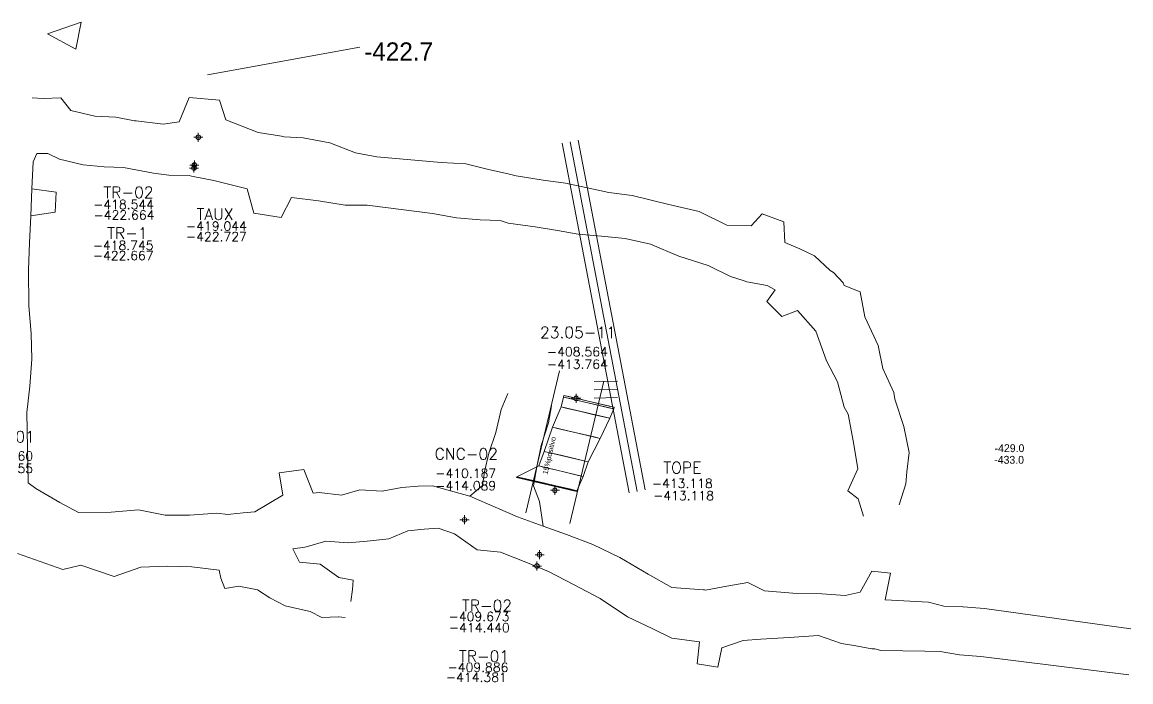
# Model space of a CAD drawing. Extents: x -47776 to 11079, y 0 to 10209.
# Drawn here: x 10957.4 to 11079.4, y 9720.6 to 9793.2 of the extents above; entities that cross this region are included whole.
import ezdxf
from ezdxf.enums import TextEntityAlignment as Align

# ---------------------------------------------------------------- set-up
doc = ezdxf.new("R2010")
doc.units = 0
doc.header["$MEASUREMENT"] = 0
doc.header["$PDMODE"] = 34
doc.header["$PDSIZE"] = 0.5
for name, color, linetype in [('abajo', 7, 'Continuous'), ('arriba', 7, 'Continuous'), ('F-480-7599-E-SCR', 5, 'Continuous'), ('nom_dib', 7, 'Continuous'), ('R-480-7606-E-SCR', 240, 'Continuous'), ('sec', 7, 'Continuous')]:
    doc.layers.add(name, color=color, linetype=linetype)
doc.styles.add('ROMAND', font='ROMAND.SHX')
doc.styles.add('ROMANS', font='ROMANS.SHX', dxfattribs={"width": 2.5})

# ---------------------------------------------------------------- blocks, each defined once
blk = doc.blocks.new('F2')
at = {"lineweight": 0}
blk.add_point((0, 0), dxfattribs=at)
at = {"lineweight": 0, "style": 'ROMAND'}
for tag, height, p in [('NOMBRE', 1.25, (0.2, 6.62)), ('CIELO', 1, (0.14, 4.62)), ('PISO', 1, (0.14, 3.25))]:
    blk.add_attdef(tag, text='', height=height, dxfattribs=at).set_placement(p, align=Align.CENTER)
at = {"lineweight": 0, "style": 'ROMANS', "flags": 1}
for tag, p in [('MINA', (-0.07, -3.26)), ('LOCALIZACION', (-0.07, -4.93)), ('ESTRUCTURA', (-0.07, -6.62)), ('NIVEL', (-0.07, -8.29)), ('OBRA', (-0.07, -10.12)), ('FECHA', (-0.07, -11.79)), ('ATRAS', (-0.07, -13.48)), ('TOPOGRAFO', (2.67, -15.3))]:
    blk.add_attdef(tag, text='', height=1.25, dxfattribs=at).set_placement(p, align=Align.CENTER)

msp = doc.modelspace()

# ---------------------------------------------------------------- linework, layer by layer
at = {"color": 4, "linetype": 'Continuous', "lineweight": 0, "flags": 128}
msp.add_lwpolyline([(10963.86, 9793.2), (10960.13, 9791.92), (10963.27, 9790.23)], close=True, dxfattribs=at)
at = {"color": 6, "linetype": 'Continuous', "lineweight": 0, "elevation": -420.24, "flags": 128}
msp.add_lwpolyline([(10977.77, 9787.4), (10994.51, 9790.45)], dxfattribs=at)
at = {"color": 5, "linetype": 'Continuous', "lineweight": 0, "flags": 128}
for points in [[(11025.92, 9741.72), (11018.55, 9780.21)], [(11024.16, 9741.38), (11016.79, 9779.87)]]:
    msp.add_lwpolyline(points, dxfattribs=at)
at = {"color": 5, "linetype": 'Continuous', "lineweight": 0, "elevation": -429.88, "flags": 128}
msp.add_lwpolyline([(11025.04, 9741.55), (11017.67, 9780.04)], dxfattribs=at)
at = {"color": 3, "linetype": 'Continuous', "lineweight": 0, "flags": 128}
for points in [[(11012.78, 9739.19), (11016.51, 9754.84)], [(11017.64, 9738.03), (11021.37, 9753.68)], [(11020.3, 9753.63), (11022.87, 9753.67)], [(11020.32, 9751.83), (11022.89, 9751.87)]]:
    msp.add_lwpolyline(points, dxfattribs=at)
at = {"color": 1, "linetype": 'Continuous', "lineweight": 0, "elevation": -413.02, "flags": 128}
msp.add_lwpolyline([(11020.31, 9752.73), (11022.88, 9752.77)], dxfattribs=at)
at = {"layer": 'abajo', "color": 5, "linetype": 'Continuous', "lineweight": 0}
for points in [[(11010.8, 9752.34, -423.75), (11010.09, 9750.57, -423.79), (11009.48, 9748.04, -423.85), (11008.72, 9745.76, -423.91), (11008.25, 9743.71, -423.86), (11008.03, 9742.21, -423.89), (11006.61, 9741.03, -423.91)], [(11015.61, 9750.97, -423.75), (11015.29, 9749.09, -423.79), (11014.48, 9746.62, -423.85), (11014.01, 9744.25, -423.91), (11013.63, 9742.18, -423.86), (11014.28, 9740.44, -423.89), (11014.7, 9737.71, -424)], [(11031.91, 9725.01, -424.12), (11028.85, 9725.41, -424.38)]]:
    msp.add_polyline3d(points, dxfattribs=at)
at = {"layer": 'abajo', "color": 4, "linetype": 'Continuous', "lineweight": 0}
for points in [[(11016.97, 9752.12, -413.76), (11016.92, 9751.93, -413.77), (11016.67, 9750.86, -413.91), (11015.73, 9748.61, -414.29), (11014.8, 9745.96, -414.18), (11014.22, 9744.35, -414.23), (11011.79, 9743.17, -414.39), (11011.77, 9743.08, -414.39)], [(11022.52, 9750.82, -413.76), (11022.47, 9750.63, -413.77), (11022.03, 9749.6, -413.91), (11020.99, 9747.38, -414.29), (11019.67, 9744.82, -414.18), (11019.09, 9743.21, -414.23), (11018.41, 9741.62, -414.39), (11018.39, 9741.53, -414.39)]]:
    msp.add_polyline3d(points, dxfattribs=at)
at = {"layer": 'arriba', "color": 5, "linetype": 'Continuous', "lineweight": 0}
for points in [[(11010.8, 9752.34, -419.15), (11010.09, 9750.57, -418.99), (11009.48, 9748.04, -419.35), (11008.72, 9745.76, -419.51), (11008.25, 9743.71, -419.56), (11008.03, 9742.21, -419.79), (11006.61, 9741.03, -420.21)], [(11015.61, 9750.97, -419.15), (11015.29, 9749.09, -418.99), (11014.48, 9746.62, -419.35), (11014.01, 9744.25, -419.51), (11013.63, 9742.18, -419.56), (11014.28, 9740.44, -419.79), (11014.7, 9737.71, -420.3)], [(11031.91, 9725.01, -420.12), (11028.85, 9725.41, -420.18)]]:
    msp.add_polyline3d(points, dxfattribs=at)
at = {"layer": 'arriba', "color": 4, "linetype": 'Continuous', "lineweight": 0}
for points in [[(11016.97, 9752.12, -408.56), (11016.92, 9751.93, -408.57), (11016.67, 9750.86, -409.91), (11015.73, 9748.61, -409.99), (11014.8, 9745.96, -410.18), (11014.22, 9744.35, -410.13), (11011.79, 9743.17, -410.29), (11011.77, 9743.08, -410.29)], [(11022.52, 9750.82, -408.56), (11022.47, 9750.63, -408.57), (11022.03, 9749.6, -409.91), (11020.99, 9747.38, -409.99), (11019.67, 9744.82, -410.18), (11019.09, 9743.21, -410.13), (11018.41, 9741.62, -410.29), (11018.39, 9741.53, -410.29)]]:
    msp.add_polyline3d(points, dxfattribs=at)
at = {"layer": 'F-480-7599-E-SCR', "color": 5, "linetype": 'Continuous', "lineweight": 0, "flags": 128}
for points, elevation in [([(10958.42, 9774.86), (10961.09, 9774.49), (10961, 9772.3), (10958.3, 9771.89)], -417.48), ([(10958.42, 9774.86), (10961.09, 9774.49), (10961, 9772.3), (10958.3, 9771.89), (10958.3, 9771.89)], -421.68)]:
    msp.add_lwpolyline(points, dxfattribs=dict(at, elevation=elevation))
at = {"layer": 'F-480-7599-E-SCR', "color": 5, "linetype": 'Continuous', "lineweight": 0}
for points in [[(10957.88, 9750.24, -420.31), (10958.2, 9753.13, -420.31), (10958.43, 9756.1, -420.51), (10958.35, 9758.94, -420.03), (10958.08, 9761.97, -419.22), (10958.05, 9765.95, -418.68), (10958.17, 9768.92, -418.28), (10958.3, 9771.89, -417.88), (10958.42, 9774.86, -417.48), (10958.55, 9777.83, -416.88), (10958.98, 9778.75, -416.67)], [(10957.88, 9750.24, -424.21), (10958.2, 9753.13, -424.21), (10958.43, 9756.1, -424.21), (10958.35, 9758.94, -424.13), (10958.08, 9761.97, -423.72), (10958.05, 9765.95, -423.08), (10958.17, 9768.92, -422.68), (10958.3, 9771.89, -422.18), (10958.42, 9774.86, -421.68), (10958.55, 9777.83, -421.28), (10958.98, 9778.75, -420.87)], [(10958.86, 9741.86, -424.25), (10958.01, 9742.49, -424.18), (10957.88, 9750.24, -424.21)], [(10958.86, 9741.86, -419.43), (10958.01, 9742.49, -419.08), (10957.88, 9750.24, -420.31)], [(10990.03, 9741.42, -420.22), (10990.03, 9741.42, -420.22), (10989.38, 9741.37, -420.15), (10988.35, 9743.98, -419.75), (10985.65, 9743.59, -419.75), (10986.05, 9741.15, -419.55), (10982.97, 9739.31, -419.95)], [(10990.03, 9741.42, -424.02), (10990.03, 9741.42, -424.02), (10989.38, 9741.37, -424.05), (10988.35, 9743.98, -424.15), (10985.65, 9743.59, -424.15), (10986.05, 9741.15, -424.05), (10982.97, 9739.31, -423.95)], [(10958.86, 9741.86, -419.43), (10961.51, 9740.34, -419.75), (10963.56, 9739.23, -419.65), (10967.16, 9739.28, -419.75), (10970.16, 9739.51, -419.75), (10973.08, 9738.93, -419.75), (10975.79, 9738.94, -419.75), (10978.78, 9739.17, -420.15), (10979.99, 9739.02, -419.95), (10980.29, 9739.03, -419.95), (10981.68, 9739.19, -419.65), (10982.97, 9739.31, -419.95)], [(10958.86, 9741.86, -424.25), (10961.51, 9740.34, -424.25), (10963.56, 9739.23, -424.15), (10967.16, 9739.28, -424.05), (10970.16, 9739.51, -424.15), (10973.08, 9738.93, -424.25), (10975.79, 9738.94, -424.15), (10978.78, 9739.17, -424.15), (10979.99, 9739.02, -423.95), (10980.29, 9739.03, -423.95), (10981.68, 9739.19, -423.95), (10982.97, 9739.31, -423.95)], [(11002.51, 9742.15, -420.14), (11000.94, 9742.13, -420.12), (10999.14, 9741.98, -419.91), (10996.98, 9741.58, -420.18), (10994.53, 9741.74, -420.16), (10992.49, 9741.15, -420.14), (10990.03, 9741.42, -420.22)], [(11002.51, 9742.15, -424.14), (11000.94, 9742.13, -424.12), (10999.14, 9741.98, -424.01), (10996.98, 9741.58, -424.08), (10994.53, 9741.74, -424.06), (10992.49, 9741.15, -424.14), (10990.03, 9741.42, -424.02)], [(11032.36, 9730.72, -420.12), (11028.87, 9730.96, -420.34), (11026.26, 9732.44, -420.09), (11023.15, 9734.28, -420.24), (11020.18, 9735.72, -419.99), (11017.26, 9736.8, -420.34), (11014.7, 9737.71, -420.3), (11011.87, 9738.75, -420.55), (11009.67, 9739.7, -420.21), (11006.61, 9741.03, -420.21), (11002.51, 9742.15, -420.14)], [(11032.36, 9730.72, -424.12), (11028.87, 9730.96, -424.04), (11026.26, 9732.44, -424.19), (11023.15, 9734.28, -424.04), (11020.18, 9735.72, -423.99), (11017.26, 9736.8, -423.94), (11014.7, 9737.71, -424), (11011.87, 9738.75, -423.85), (11009.67, 9739.7, -423.91), (11006.61, 9741.03, -423.91), (11002.51, 9742.15, -424.14)], [(11003.13, 9737.52, -420.14), (11001.6, 9737.38, -420.12), (10999.81, 9737.23, -419.91), (10997.71, 9736.33, -420.18), (10995.32, 9736.09, -420.16), (10993.23, 9735.9, -420.14), (10990.78, 9736.07, -420.22)], [(11003.13, 9737.52, -424.14), (11001.6, 9737.38, -424.12), (10999.81, 9737.23, -424.01), (10997.71, 9736.33, -424.08), (10995.32, 9736.09, -424.06), (10993.23, 9735.9, -424.14), (10990.78, 9736.07, -424.02)], [(11028.85, 9725.41, -420.18), (11026.69, 9726.46, -420.34), (11023.99, 9727.76, -420.09), (11020.97, 9729.78, -420.24), (11018.04, 9731.31, -419.99), (11015.3, 9732.75, -420.34), (11012.78, 9733.75, -420.3), (11009.99, 9734.88, -420.55), (11007.44, 9735.11, -420.21), (11004.93, 9736.89, -420.21), (11003.13, 9737.52, -420.14)], [(11028.85, 9725.41, -424.38), (11026.69, 9726.46, -424.04), (11023.99, 9727.76, -424.19), (11020.97, 9729.78, -424.04), (11018.04, 9731.31, -423.99), (11015.3, 9732.75, -423.94), (11012.78, 9733.75, -424), (11009.99, 9734.88, -423.85), (11007.44, 9735.11, -423.91), (11004.93, 9736.89, -423.91), (11003.13, 9737.52, -424.14)], [(10990.78, 9736.07, -420.22), (10990.78, 9736.07, -420.22), (10990.78, 9736.07, -420.22), (10988.75, 9735.47, -419.75), (10988.45, 9735.41, -419.75), (10987.14, 9735.24, -419.95), (10987.14, 9735.24, -419.95)], [(10990.78, 9736.07, -424.02), (10990.78, 9736.07, -424.02), (10990.78, 9736.07, -424.02), (10988.75, 9735.47, -424.15), (10988.45, 9735.41, -424.15), (10987.14, 9735.24, -423.76), (10987.14, 9735.24, -423.76)], [(10993.52, 9729.42, -423.58), (10993.73, 9730.77, -423.58), (10993.8, 9731.79, -423.61), (10992.21, 9732.08, -423.63), (10990.17, 9733.53, -423.69), (10987.88, 9733.76, -423.73), (10987.14, 9735.24, -423.76)], [(10993.52, 9729.42, -418.68), (10993.73, 9730.77, -418.68), (10993.8, 9731.79, -418.91), (10992.21, 9732.08, -419.23), (10990.17, 9733.53, -419.49), (10987.88, 9733.76, -419.73), (10987.14, 9735.24, -419.95)], [(10956.84, 9734.73, -424.09), (10961.83, 9732.95, -424.25), (10963.81, 9733.43, -424.15), (10967.47, 9732.18, -424.05), (10970.42, 9733.21, -424.15), (10973.32, 9733.33, -424.25), (10976.03, 9733.25, -424.15), (10979.05, 9732.88, -424.15), (10979.23, 9732.01, -423.94), (10979.23, 9732.01, -423.94)], [(10956.84, 9734.73, -420.29), (10961.83, 9732.95, -419.75), (10963.81, 9733.43, -419.65), (10967.47, 9732.18, -419.75), (10970.42, 9733.21, -419.75), (10973.32, 9733.33, -419.75), (10976.03, 9733.25, -419.75), (10979.05, 9732.88, -420.15), (10979.23, 9732.01, -419.94), (10979.23, 9732.01, -419.94)], [(11079.38, 9726.41, -419.64), (11063.28, 9728.66, -419.55), (11060.94, 9728.85, -419.82), (11060.89, 9728.85, -419.82), (11058.79, 9728.92, -419.49), (11057.12, 9729.35, -419.34), (11052.33, 9729.63, -419.19), (11052.94, 9732.55, -419.11), (11050.86, 9732.78, -419.12), (11049.58, 9730.45, -419.58), (11047.95, 9730.08, -419.63), (11045.36, 9730.29, -420.11), (11042.16, 9730.34, -419.41), (11039.07, 9730.59, -419.31), (11037.24, 9731.53, -419.57), (11034.9, 9731.12, -419.74), (11032.56, 9730.7, -420.12), (11032.46, 9730.71, -420.12), (11032.36, 9730.72, -420.12)], [(11079.38, 9726.41, -424.14), (11063.28, 9728.66, -424.15), (11060.94, 9728.85, -424.12), (11060.89, 9728.85, -424.12), (11058.79, 9728.92, -423.99), (11057.12, 9729.35, -424.04), (11052.33, 9729.63, -423.89), (11052.94, 9732.55, -423.91), (11050.86, 9732.78, -423.92), (11049.58, 9730.45, -423.98), (11047.95, 9730.08, -424.03), (11045.36, 9730.29, -424.01), (11042.16, 9730.34, -424.01), (11039.07, 9730.59, -424.11), (11037.24, 9731.53, -424.17), (11034.9, 9731.12, -424.14), (11032.56, 9730.7, -424.12), (11032.46, 9730.71, -424.12), (11032.36, 9730.72, -424.12)], [(10992.89, 9727.67, -418.68), (10992.2, 9727.73, -418.68), (10990.32, 9727.66, -418.91), (10989.06, 9728.33, -419.23), (10986.31, 9728.94, -419.49), (10984.6, 9729.85, -419.73), (10983.24, 9730.73, -419.96), (10981.22, 9731.12, -419.9), (10979.68, 9730.85, -419.72), (10979.23, 9732.01, -419.94)], [(10992.9, 9727.67, -423.58), (10992.17, 9727.73, -423.58), (10990.32, 9727.66, -423.61), (10989.06, 9728.33, -423.63), (10986.31, 9728.94, -423.69), (10984.6, 9729.85, -423.73), (10983.24, 9730.73, -423.76), (10981.22, 9731.12, -423.9), (10979.68, 9730.85, -423.92), (10979.23, 9732.01, -423.94)], [(11079.16, 9721.35, -424.14), (11062.86, 9723.38, -424.15), (11060.52, 9723.57, -424.12), (11060.52, 9723.57, -424.12), (11058.39, 9723.94, -423.99), (11056.69, 9723.97, -424.04), (11051.88, 9724.05, -423.89), (11051.19, 9724.21, -423.91), (11050.89, 9724.23, -423.92), (11049.12, 9724.57, -423.98), (11047.53, 9724.8, -424.03), (11045, 9725.7, -424.01), (11041.77, 9725.46, -424.01), (11038.65, 9725.3, -424.11), (11036.73, 9725.15, -424.17), (11034.36, 9724.34, -424.14), (11033.93, 9722.21, -424.12), (11031.64, 9722.58, -424.12), (11031.91, 9725.01, -424.12)], [(11079.16, 9721.35, -419.64), (11062.86, 9723.38, -419.55), (11060.52, 9723.57, -419.82), (11060.52, 9723.57, -419.82), (11058.39, 9723.94, -419.49), (11056.69, 9723.97, -419.34), (11051.88, 9724.05, -419.19), (11051.19, 9724.21, -419.11), (11050.89, 9724.23, -419.12), (11049.12, 9724.57, -419.58), (11047.53, 9724.8, -419.63), (11045, 9725.7, -420.11), (11041.77, 9725.46, -419.41), (11038.65, 9725.3, -419.31), (11036.73, 9725.15, -419.57), (11034.36, 9724.34, -419.74), (11033.93, 9722.21, -420.12), (11031.64, 9722.58, -420.12), (11031.91, 9725.01, -420.12)]]:
    msp.add_polyline3d(points, dxfattribs=at)
at = {"layer": 'R-480-7606-E-SCR', "color": 240, "linetype": 'Continuous', "lineweight": 0}
for points in [[(10969.91, 9782.35, -417.34), (10969.91, 9782.35, -417.34), (10969.71, 9782.35, -417.63), (10967.65, 9782.73, -417.31), (10965.34, 9782.86, -416.86), (10962.72, 9783.47, -416.27), (10961.62, 9784.86, -416.12), (10959.66, 9784.81, -416.52), (10958.46, 9784.88, -416.49)], [(10969.91, 9782.35, -421.94), (10969.91, 9782.35, -421.94), (10969.71, 9782.35, -422.03), (10967.65, 9782.73, -421.91), (10965.34, 9782.86, -421.56), (10962.72, 9783.47, -421.17), (10961.62, 9784.86, -421.02), (10959.66, 9784.81, -420.82), (10958.46, 9784.88, -420.79)], [(11003.48, 9777.75, -420.96), (10996.38, 9778.37, -421.19), (10994.04, 9778.83, -420.33), (10991.21, 9779.9, -420.2), (10988.28, 9780.47, -419.87), (10986.18, 9780.58, -419.34), (10986.18, 9780.58, -419.34), (10985.89, 9780.64, -419.31), (10983.33, 9781.04, -418.82), (10979.76, 9782.45, -418.6), (10979.07, 9784.62, -418.43), (10975.72, 9784.92, -418.4), (10974.65, 9782.23, -418.35), (10972.88, 9781.97, -417.87), (10969.91, 9782.35, -417.34)], [(11003.48, 9777.75, -425.36), (10996.38, 9778.37, -425.09), (10994.04, 9778.83, -424.93), (10991.21, 9779.9, -424.6), (10988.28, 9780.47, -424.27), (10986.18, 9780.58, -424.04), (10986.18, 9780.58, -424.04), (10985.89, 9780.64, -424.01), (10983.33, 9781.04, -423.72), (10979.76, 9782.45, -423.2), (10979.07, 9784.62, -422.73), (10975.72, 9784.92, -422.7), (10974.65, 9782.23, -422.35), (10972.88, 9781.97, -422.17), (10969.91, 9782.35, -421.94)], [(10968.5, 9777.19, -417.63), (10968.5, 9777.19, -417.63), (10968.5, 9777.19, -417.63), (10966.38, 9777.28, -417.31), (10964.08, 9777.51, -416.86), (10961.47, 9778.12, -416.27), (10960.18, 9778.73, -416.12), (10958.98, 9778.75, -416.67), (10958.98, 9778.75, -416.67)], [(10968.5, 9777.19, -422.03), (10968.5, 9777.19, -422.03), (10968.5, 9777.19, -422.03), (10966.38, 9777.28, -421.91), (10964.08, 9777.51, -421.56), (10961.47, 9778.12, -421.17), (10960.18, 9778.73, -421.02), (10958.98, 9778.75, -420.87), (10958.98, 9778.75, -420.87)], [(11011.74, 9776.29, -421.95), (11011.74, 9776.29, -421.95), (11010.83, 9776.5, -421.8), (11008.69, 9776.97, -421.35), (11006.18, 9777.59, -421.46), (11003.48, 9777.75, -420.96)], [(11011.74, 9776.29, -426.45), (11011.74, 9776.29, -426.45), (11010.83, 9776.5, -426.5), (11008.69, 9776.97, -426.55), (11006.18, 9777.59, -425.86), (11003.48, 9777.75, -425.36)], [(11002.53, 9772.13, -420.96), (10995.34, 9773.07, -421.19), (10992.9, 9773.04, -420.33), (10989.96, 9773.52, -420.2), (10986.99, 9773.9, -419.87), (10985.85, 9771.7, -419.34), (10985.85, 9771.7, -419.34), (10982.84, 9772.19, -419.31), (10982.12, 9774.86, -418.82), (10978.45, 9775.78, -418.6), (10976.01, 9776.26, -418.43), (10975.72, 9776.32, -418.4), (10973.49, 9776.34, -418.35), (10971.82, 9776.57, -417.87), (10968.5, 9777.19, -417.63)], [(11002.53, 9772.13, -425.36), (10995.34, 9773.07, -425.09), (10992.9, 9773.04, -424.93), (10989.96, 9773.52, -424.6), (10986.99, 9773.9, -424.27), (10985.85, 9771.7, -424.04), (10985.85, 9771.7, -424.04), (10982.84, 9772.19, -424.01), (10982.12, 9774.86, -423.72), (10978.45, 9775.78, -423.2), (10976.01, 9776.26, -422.73), (10975.72, 9776.32, -422.7), (10973.49, 9776.34, -422.35), (10971.82, 9776.57, -422.17), (10968.5, 9777.19, -422.03)], [(11024.51, 9774.13, -423.95), (11024.51, 9774.13, -423.95), (11021.94, 9774.46, -423.63), (11019.41, 9774.99, -423.41), (11017.16, 9775.47, -423.02), (11014.69, 9775.79, -422.6), (11011.74, 9776.29, -421.95)], [(11024.51, 9774.13, -428.45), (11024.51, 9774.13, -428.45), (11021.94, 9774.46, -428.13), (11019.41, 9774.99, -427.91), (11017.16, 9775.47, -427.42), (11014.69, 9775.79, -427.2), (11011.74, 9776.29, -426.45)], [(11037.6, 9770.77, -425.22), (11037.6, 9770.77, -425.22), (11037.6, 9770.77, -425.22), (11034.91, 9770.85, -424.9), (11031.88, 9772.35, -424.91), (11028.52, 9773.13, -424.82), (11024.51, 9774.13, -423.95), (11024.51, 9774.13, -423.95)], [(11037.6, 9770.77, -429.42), (11037.6, 9770.77, -429.42), (11037.6, 9770.77, -429.42), (11034.91, 9770.85, -429.2), (11031.88, 9772.35, -428.81), (11028.52, 9773.13, -428.42), (11024.51, 9774.13, -428.45), (11024.51, 9774.13, -428.45)], [(11010.86, 9771.06, -421.95), (11010.86, 9771.06, -421.95), (11009.96, 9771.37, -421.8), (11007.75, 9771.44, -421.35), (11005.17, 9771.68, -421.46), (11002.53, 9772.13, -420.96)], [(11010.86, 9771.06, -426.45), (11010.86, 9771.06, -426.45), (11009.96, 9771.37, -426.5), (11007.75, 9771.44, -426.55), (11005.17, 9771.68, -425.86), (11002.53, 9772.13, -425.36)], [(11046.66, 9765.65, -426.28), (11046.66, 9765.65, -426.28), (11046.3, 9765.88, -426.5), (11044.57, 9767.48, -426.64), (11042.94, 9768.26, -426.69), (11041.28, 9768.94, -425.24), (11041.2, 9771.24, -425.18), (11038.8, 9772.11, -425.17), (11037.6, 9770.77, -425.22)], [(11046.66, 9765.65, -430.38), (11046.66, 9765.65, -430.38), (11046.3, 9765.88, -430.5), (11044.57, 9767.48, -430.54), (11042.94, 9768.26, -430.49), (11041.28, 9768.94, -429.64), (11041.2, 9771.24, -429.48), (11038.8, 9772.11, -429.47), (11037.6, 9770.77, -429.42)], [(11023.71, 9769.4, -423.95), (11023.71, 9769.4, -423.95), (11021.13, 9769.63, -423.63), (11018.54, 9769.86, -423.41), (11016.28, 9770.25, -423.02), (11013.82, 9770.66, -422.6), (11010.86, 9771.06, -421.95)], [(11023.71, 9769.4, -428.45), (11023.71, 9769.4, -428.45), (11021.13, 9769.63, -428.13), (11018.54, 9769.86, -427.91), (11016.28, 9770.25, -427.42), (11013.82, 9770.66, -427.2), (11010.86, 9771.06, -426.45)], [(11035.32, 9765.22, -425.22), (11035.32, 9765.22, -425.22), (11035.32, 9765.22, -425.22), (11032.87, 9766.4, -424.9), (11029.63, 9767.45, -424.91), (11026.52, 9768.77, -424.82), (11023.71, 9769.4, -423.95), (11023.71, 9769.4, -423.95)], [(11035.32, 9765.22, -429.42), (11035.32, 9765.22, -429.42), (11035.32, 9765.22, -429.42), (11032.87, 9766.4, -429.2), (11029.63, 9767.45, -428.81), (11026.52, 9768.77, -428.42), (11023.71, 9769.4, -428.45), (11023.71, 9769.4, -428.45)], [(11053.3, 9752.45, -428.32), (11053.3, 9752.45, -428.32), (11053.3, 9752.45, -428.32), (11052.1, 9755.08, -427.5), (11051.56, 9757.6, -427.12), (11050.09, 9760.78, -426.71), (11049.59, 9763.52, -426.6), (11047.81, 9764.23, -426.53), (11047.73, 9764.52, -426.48), (11046.66, 9765.65, -426.28)], [(11053.3, 9752.45, -432.22), (11053.3, 9752.45, -432.22), (11053.3, 9752.45, -432.22), (11052.1, 9755.08, -431.9), (11051.56, 9757.6, -431.52), (11050.09, 9760.78, -431.11), (11049.59, 9763.52, -430.6), (11047.81, 9764.23, -430.53), (11047.73, 9764.52, -430.48), (11046.66, 9765.65, -430.38)], [(11040.24, 9763.74, -426.28), (11040.24, 9763.74, -426.28), (11040.24, 9763.74, -426.28), (11040.24, 9763.74, -426.28), (11040.24, 9763.74, -426.28), (11039.34, 9764.22, -425.24), (11037.12, 9764.6, -425.18), (11036.84, 9764.71, -425.17), (11035.32, 9765.22, -425.22)], [(11040.24, 9763.74, -430.38), (11040.24, 9763.74, -430.38), (11040.24, 9763.74, -430.38), (11040.24, 9763.74, -430.38), (11040.24, 9763.74, -430.38), (11039.34, 9764.22, -429.64), (11037.12, 9764.6, -429.48), (11036.84, 9764.71, -429.47), (11035.32, 9765.22, -429.42)], [(11047.83, 9750.82, -428.32), (11047.83, 9750.82, -428.32), (11047.83, 9750.82, -428.32), (11047.11, 9753.6, -427.5), (11045.9, 9755.92, -427.12), (11044.72, 9759.19, -426.71), (11042.69, 9761.47, -426.6), (11040.96, 9760.82, -426.53), (11039.31, 9762.47, -426.48), (11040.24, 9763.74, -426.28)], [(11047.83, 9750.82, -432.22), (11047.83, 9750.82, -432.22), (11047.83, 9750.82, -432.22), (11047.11, 9753.6, -431.9), (11045.9, 9755.92, -431.52), (11044.72, 9759.19, -431.11), (11042.69, 9761.47, -430.6), (11040.96, 9760.82, -430.53), (11039.31, 9762.47, -430.48), (11040.24, 9763.74, -430.38)], [(11053.88, 9740.08, -433.19), (11054.61, 9742.4, -433.06), (11054.72, 9743.69, -433.02), (11054.97, 9745.85, -432.69), (11054.38, 9748.69, -432.66), (11053.41, 9751.72, -432.2), (11053.3, 9752.45, -432.22)], [(11053.88, 9740.08, -429.39), (11054.61, 9742.4, -428.96), (11054.72, 9743.69, -428.82), (11054.97, 9745.85, -428.79), (11054.38, 9748.69, -428.26), (11053.41, 9751.72, -428), (11053.3, 9752.45, -428.32)], [(11049.97, 9738.83, -433.19), (11049.37, 9740.72, -433.06), (11048.24, 9741.61, -433.02), (11049.35, 9744.05, -432.69), (11048.86, 9746.92, -432.66), (11048.27, 9750.07, -432.2), (11047.83, 9750.82, -432.22)], [(11049.97, 9738.83, -429.39), (11049.37, 9740.72, -428.96), (11048.24, 9741.61, -428.82), (11049.35, 9744.05, -428.79), (11048.86, 9746.92, -428.26), (11048.27, 9750.07, -428), (11047.83, 9750.82, -428.32)]]:
    msp.add_polyline3d(points, dxfattribs=at)
at = {"layer": 'sec', "color": 4, "linetype": 'Continuous', "lineweight": 0}
for points in [[(11016.97, 9752.12, -413.76), (11022.52, 9750.82, -413.76), (11022.52, 9750.82, -410.75), (11021.96, 9750.95, -409.22), (11020.44, 9751.31, -408.56), (11019.05, 9751.64, -408.56), (11017.52, 9751.99, -409.22), (11016.97, 9752.12, -410.75), (11016.97, 9752.12, -413.76)], [(11016.92, 9751.93, -413.77), (11022.47, 9750.63, -413.77), (11022.47, 9750.63, -410.75), (11021.92, 9750.76, -409.23), (11020.39, 9751.12, -408.57), (11019, 9751.44, -408.57), (11017.48, 9751.8, -409.23), (11016.92, 9751.93, -410.75), (11016.92, 9751.93, -413.77)], [(11016.67, 9750.86, -413.91), (11022.03, 9749.6, -413.91), (11022.03, 9749.6, -411.59), (11021.49, 9749.73, -410.41), (11020.02, 9750.07, -409.91), (11018.68, 9750.39, -409.91), (11017.21, 9750.73, -410.41), (11016.67, 9750.86, -411.59), (11016.67, 9750.86, -413.91)], [(11015.73, 9748.61, -414.29), (11020.99, 9747.38, -414.29), (11020.99, 9747.38, -411.79), (11020.47, 9747.51, -410.53), (11019.02, 9747.84, -409.99), (11017.71, 9748.15, -409.99), (11016.26, 9748.49, -410.53), (11015.73, 9748.61, -411.79), (11015.73, 9748.61, -414.29)], [(11014.8, 9745.96, -414.18), (11019.67, 9744.82, -414.18), (11019.67, 9744.82, -411.86), (11019.19, 9744.93, -410.68), (11017.85, 9745.25, -410.18), (11016.63, 9745.53, -410.18), (11015.29, 9745.84, -410.68), (11014.8, 9745.96, -411.86), (11014.8, 9745.96, -414.18)], [(11014.22, 9744.35, -414.23), (11019.09, 9743.21, -414.23), (11019.09, 9743.21, -411.85), (11018.6, 9743.32, -410.65), (11017.27, 9743.64, -410.13), (11016.05, 9743.92, -410.13), (11014.71, 9744.23, -410.65), (11014.22, 9744.35, -411.85), (11014.22, 9744.35, -414.23)], [(11011.77, 9743.08, -414.39), (11018.39, 9741.53, -414.39), (11018.39, 9741.53, -412.01), (11017.73, 9741.68, -410.81), (11015.91, 9742.11, -410.29), (11014.25, 9742.49, -410.29), (11012.43, 9742.92, -410.81), (11011.77, 9743.08, -412.01), (11011.77, 9743.08, -414.39)], [(11011.79, 9743.17, -414.39), (11018.41, 9741.62, -414.39), (11018.41, 9741.62, -412.01), (11017.75, 9741.78, -410.8), (11015.93, 9742.2, -410.29), (11014.27, 9742.59, -410.29), (11012.45, 9743.02, -410.8), (11011.79, 9743.17, -412.01), (11011.79, 9743.17, -414.39)]]:
    msp.add_polyline3d(points, dxfattribs=at)

# ---------------------------------------------------------------- block references
at = {"color": 4, "linetype": 'Continuous', "lineweight": 0}
ref = msp.add_blockref('F2', (10976.74, 9780.53, -419.04), dxfattribs=at)
ref.add_attrib('NOMBRE', 'TAUX', dxfattribs={"lineweight": 0, "height": 1.25, "style": 'ROMAND'}).set_placement((10978.59, 9771.44, -419.04), align=Align.CENTER)
ref.add_attrib('CIELO', '-419.044', dxfattribs={"lineweight": 0, "height": 1, "style": 'ROMAND'}).set_placement((10978.74, 9770.25, -419.04), align=Align.CENTER)
ref.add_attrib('PISO', '-422.727', dxfattribs={"lineweight": 0, "height": 1, "style": 'ROMAND'}).set_placement((10978.74, 9769.1, -419.04), align=Align.CENTER)
ref = msp.add_blockref('F2', (10976.31, 9777.47, -418.54), dxfattribs=at)
ref.add_attrib('NOMBRE', 'TR-02', dxfattribs={"lineweight": 0, "height": 1.25, "style": 'ROMAND'}).set_placement((10969.06, 9773.84, -418.54), align=Align.CENTER)
ref.add_attrib('CIELO', '-418.544', dxfattribs={"lineweight": 0, "height": 1, "style": 'ROMAND'}).set_placement((10968.52, 9772.63, -418.54), align=Align.CENTER)
ref.add_attrib('PISO', '-422.664', dxfattribs={"lineweight": 0, "height": 1, "style": 'ROMAND'}).set_placement((10968.57, 9771.47, -418.54), align=Align.CENTER)
ref = msp.add_blockref('F2', (10976.26, 9777.14, -418.74), dxfattribs=at)
ref.add_attrib('NOMBRE', 'TR-1', dxfattribs={"lineweight": 0, "height": 1.25, "style": 'ROMAND'}).set_placement((10968.93, 9769.35, -418.74), align=Align.CENTER)
ref.add_attrib('CIELO', '-418.745', dxfattribs={"lineweight": 0, "height": 1, "style": 'ROMAND'}).set_placement((10968.47, 9768.13, -418.74), align=Align.CENTER)
ref.add_attrib('PISO', '-422.667', dxfattribs={"lineweight": 0, "height": 1, "style": 'ROMAND'}).set_placement((10968.48, 9767.01, -418.74), align=Align.CENTER)
for p, values in [((11018.33, 9751.8, -408.56), {'NOMBRE': '23.05-11', 'CIELO': '-408.564', 'PISO': '-413.764'}), ((10955.07, 9740.33, -411.76), {'NOMBRE': 'CNC-01', 'CIELO': '-411.760', 'PISO': '-417.055'})]:
    msp.add_blockref('F2', p, dxfattribs=at).add_auto_attribs(values)
at = {"layer": 'nom_dib', "color": 4, "linetype": 'Continuous', "lineweight": 0}
msp.add_blockref('F2', (11006.04, 9738.43, -410.19), dxfattribs=at).add_auto_attribs({'NOMBRE': 'CNC-02', 'CIELO': '-410.187', 'PISO': '-414.089'})
ref = msp.add_blockref('F2', (11015.99, 9741.67, -413.12), dxfattribs=at)
ref.add_attrib('NOMBRE', 'TOPE', dxfattribs={"layer": '0', "lineweight": 0, "height": 1.25, "style": 'ROMAND'}).set_placement((11030.02, 9743.54, -413.12), align=Align.CENTER)
ref.add_attrib('CIELO', '-413.118', dxfattribs={"layer": '0', "lineweight": 0, "height": 1, "style": 'ROMAND'}).set_placement((11030.02, 9741.93, -413.12), align=Align.CENTER)
ref.add_attrib('PISO', '-413.118', dxfattribs={"layer": '0', "lineweight": 0, "height": 1, "style": 'ROMAND'}).set_placement((11030.15, 9740.59, -413.12), align=Align.CENTER)
ref = msp.add_blockref('F2', (11014.3, 9734.58, -409.67), dxfattribs=at)
ref.add_attrib('NOMBRE', 'TR-02', dxfattribs={"layer": '0', "lineweight": 0, "height": 1.25, "style": 'ROMAND'}).set_placement((11008.52, 9728.36, -409.67), align=Align.CENTER)
ref.add_attrib('CIELO', '-409.673', dxfattribs={"layer": '0', "lineweight": 0, "height": 1, "style": 'ROMAND'}).set_placement((11007.65, 9727.28, -409.67), align=Align.CENTER)
ref.add_attrib('PISO', '-414.440', dxfattribs={"layer": '0', "lineweight": 0, "height": 1, "style": 'ROMAND'}).set_placement((11007.68, 9726.06, -409.67), align=Align.CENTER)
ref = msp.add_blockref('F2', (11014.01, 9733.34, -409.89), dxfattribs=at)
ref.add_attrib('NOMBRE', 'TR-01', dxfattribs={"layer": '0', "lineweight": 0, "height": 1.25, "style": 'ROMAND'}).set_placement((11008.19, 9722.79, -409.89), align=Align.CENTER)
ref.add_attrib('CIELO', '-409.886', dxfattribs={"layer": '0', "lineweight": 0, "height": 1, "style": 'ROMAND'}).set_placement((11007.53, 9721.69, -409.89), align=Align.CENTER)
ref.add_attrib('PISO', '-414.381', dxfattribs={"layer": '0', "lineweight": 0, "height": 1, "style": 'ROMAND'}).set_placement((11007.35, 9720.59, -409.89), align=Align.CENTER)

# ---------------------------------------------------------------- texts
at = {"color": 6, "linetype": 'Continuous', "lineweight": 0, "insert": (10995, 9790.97), "char_height": 2, "width": 16.983, "attachment_point": 1}
msp.add_mtext('-422.7', dxfattribs=at)
at = {"color": 1, "linetype": 'Continuous', "lineweight": 0, "insert": (11014.63, 9743.51), "char_height": 0.5655, "width": 6.4953, "attachment_point": 1, "rotation": 77.1867}
msp.add_mtext('15%positivo', dxfattribs=at)
at = {"color": 2, "linetype": 'Continuous', "lineweight": 0, "char_height": 0.862, "width": 3.996, "attachment_point": 1}
for s, insert in [('-429.0', (11064.39, 9746.74)), ('-433.0', (11064.35, 9745.46))]:
    msp.add_mtext(s, dxfattribs=dict(at, insert=insert))

doc.saveas('drawing.dxf')
